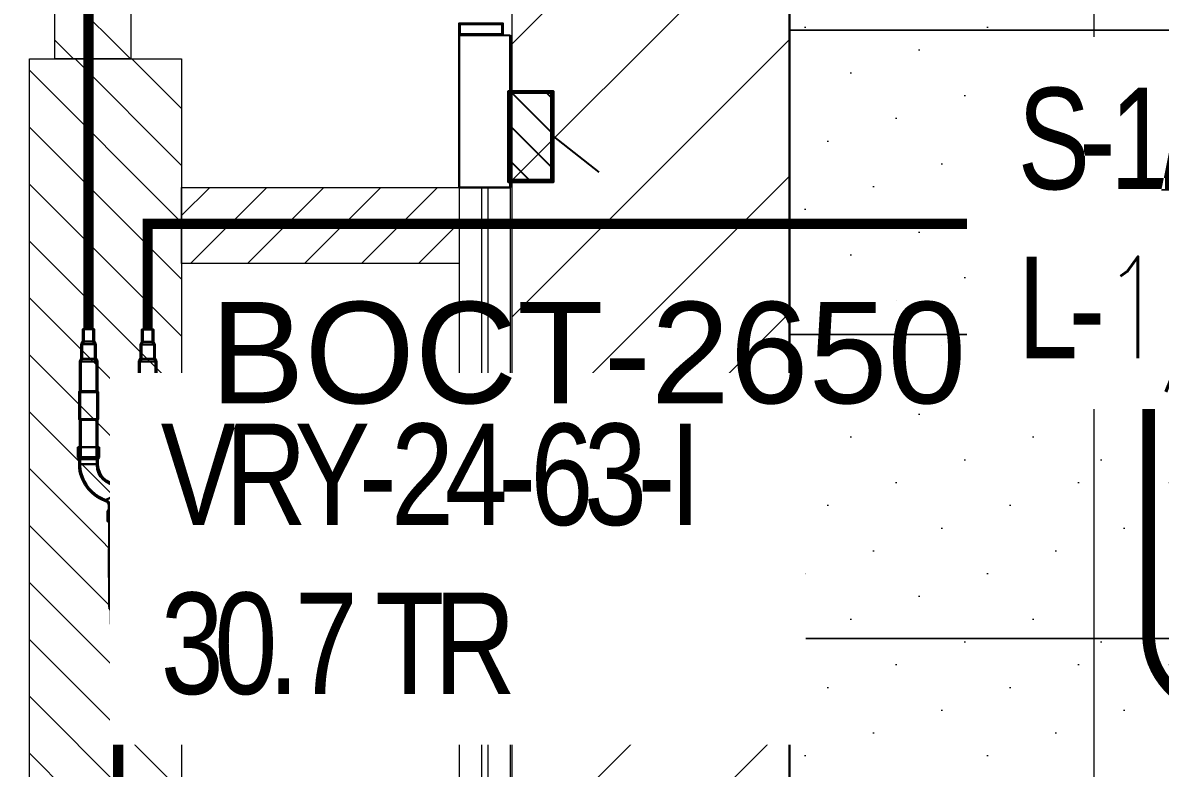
# Model space of a CAD drawing. Header units: millimetres. Extents: x 148480 to 578986, y 39883 to 155062.
# Drawn here: x 241733 to 243975, y 114114 to 115585 of the extents above; entities that cross this region are included whole.
import ezdxf

# ---------------------------------------------------------------- set-up
doc = ezdxf.new("R2010")
doc.units = ezdxf.units.MM
doc.linetypes.add('CONTINOUS', pattern=[0])
doc.linetypes.add('HIDDEN', pattern=[0.375, 0.25, -0.125])
for name, color, linetype, lineweight in [('A-GLAZ', 140, 'Continuous', 18), ('CB-AC CABLE TRAY', 213, 'Continuous', 15), ('I-PART-GYP', 6, 'Continuous', 30), ('P-PIPE-IDEN', 7, 'Continuous', 9), ('vrv text', 90, 'Continuous', 30)]:
    doc.layers.add(name, color=color, linetype=linetype, lineweight=lineweight)
for name, color, linetype in [('ceilings', 253, 'Continuous'), ('DNM JEB', 4, 'Continuous'), ('EL-SWITCH BOXWS', 30, 'Continuous'), ('Flooring', 44, 'Continuous'), ('Hatch 01_UC', 7, 'Continuous'), ('I - MODULAR', 44, 'Continuous'), ('Layer4', 6, 'Continuous'), ('M-HVAC VRV PIPE', 4, 'Continuous'), ('M-HVAC-ELEPTICAL DUCT', 6, 'Continuous'), ('M-HVAC-TEXT', 7, 'Continuous')]:
    doc.layers.add(name, color=color, linetype=linetype)
doc.styles.add('Arial_2', font='arial.ttf', dxfattribs={"height": 75})
doc.styles.add('romans', font='stylu.ttf', dxfattribs={"height": 125})
doc.styles.get("Standard").update_dxf_attribs({"font": 'arial.ttf'})

# ---------------------------------------------------------------- blocks, each defined once
blk = doc.blocks.new('GFC1')
at = {"layer": 'A-GLAZ', "color": 8, "linetype": 'CONTINOUS', "lineweight": 13, "ltscale": 0.5}
for p, q in [((315225.9, 116246.1, 0), (315225.9, 114182.9, 0)), ((315325.9, 116246.1, 0), (315325.9, 114182.9, 0))]:
    blk.add_line(p, q, dxfattribs=at)
at = {"layer": 'A-GLAZ', "color": 8, "lineweight": 13, "ltscale": 0.5}
blk.add_line((315225.9, 116246.1, 0), (315325.9, 116246.1, 0), dxfattribs=at)
at = {"layer": 'A-GLAZ', "color": 8}
for p, q in [((315269.9, 116246.1, 0), (315269.9, 114182.9, 0)), ((315281.9, 116246.1, 0), (315281.9, 114182.9, 0))]:
    blk.add_line(p, q, dxfattribs=at)
at = {"layer": 'DNM JEB', "color": 8, "linetype": 'Continuous'}
blk.add_line((315225.9, 116546.1), (315325.9, 116546.1), dxfattribs=at)
for points in [[(315225.9, 116546.1), (315225.9, 116569.9), (315311.6, 116569.9), (315311.6, 116546.1)], [(315227.8, 116548), (315227.8, 116568), (315309.7, 116568), (315309.7, 116548)]]:
    blk.add_lwpolyline(points, close=True, dxfattribs=at)
at = {"layer": 'Flooring', "color": 8, "linetype": 'HIDDEN', "ltscale": 1500}
blk.add_lwpolyline([(328672.2, 130068.3, 1.540604), (310717.1, 129143.3, 0.119203), (311634.4, 128071.9, -0.704413), (307490.1, 113767.5)], format="xyb", dxfattribs=at)
at = {"layer": 'I - MODULAR', "color": 8, "const_width": 25}
blk.add_lwpolyline([(319983.9, 115213.7), (316734.4, 115213.7, -0.414214), (316584.4, 115363.7), (316584.4, 116263.7, -0.414214), (316734.4, 116413.7), (319983.9, 116413.7, -0.414214), (320133.9, 116263.7), (320133.9, 115363.7, -0.414214)], format="xyb", close=True, dxfattribs=at)
at = {"layer": 'I-PART-GYP', "color": 8, "linetype": 'CONTINOUS'}
for points in [[(315225.9, 116546.1), (315225.9, 116246.1)], [(315325.9, 116246.1), (315325.9, 116546.1)], [(315225.9, 116246.1), (315325.9, 116246.1)]]:
    blk.add_lwpolyline(points, dxfattribs=at)
blk = doc.blocks.new('GRID')
at = {"layer": 'ceilings', "lineweight": 5}
h = blk.add_hatch(dxfattribs=at)
h.set_pattern_fill('DOTS', color=8, scale=80, angle=45)
h.paths.add_polyline_path([(56229.9, 61282.6), (56229.9, 61882.6), (56829.9, 61882.6), (56829.9, 61282.6)])
at = {"layer": 'ceilings', "color": 8, "lineweight": 5}
blk.add_lwpolyline([(56229.9, 61282.6), (56229.9, 61882.6), (56829.9, 61882.6), (56829.9, 61282.6)], close=True, dxfattribs=at)
blk = doc.blocks.new('celling')
at = {"layer": 'Hatch 01_UC', "linetype": 'Continuous', "lineweight": 0, "transparency": 33554597}
h = blk.add_hatch(dxfattribs=at)
h.set_pattern_fill('ANSI31', color=8, scale=60, angle=180)
h.set_pattern_definition([(225, (458174.37, 85859.37), (134.70384, -134.70384), [])])
h.paths.add_polyline_path([(325646.5, 61123.3), (325646.5, 64123.3), (331046.5, 64123.3), (331046.5, 61123.3)], flags=16)
h.paths.add_polyline_path([(325099, 64634.3), (325099, 60362.1), (331594, 60362.1), (331594, 64634.3)])
at = {"layer": 'ceilings', "color": 116, "linetype": 'Continuous', "true_color": 0x136734}
blk.add_lwpolyline([(331046.5, 64123.3), (325646.5, 64123.3), (325646.5, 61123.3), (331046.5, 61123.3)], close=True, dxfattribs=at)
at = {"layer": 'ceilings', "color": 8, "linetype": 'Continuous'}
blk.add_lwpolyline([(331046.5, 61123.3), (325646.5, 61123.3), (325646.5, 64123.3), (331046.5, 64123.3)], close=True, dxfattribs=at)
at = {"layer": 'Hatch 01_UC', "color": 8, "linetype": 'Continuous', "lineweight": 0}
blk.add_lwpolyline([(331594, 64634.3), (325099, 64634.3), (325099, 60362.1), (331594, 60362.1)], close=True, dxfattribs=at)
at = {"layer": 'ceilings', "color": 8, "linetype": 'Continuous', "rotation": 270}
blk.add_blockref('GRID', (264363.9, 120353.2), dxfattribs=at)
at = {"layer": 'ceilings', "color": 8, "linetype": 'Continuous', "xscale": -1, "rotation": 89.99999999999986}
blk.add_blockref('GRID', (388129.1, 120353.2), dxfattribs=at)
at = {"layer": 'ceilings', "rotation": 270}
for p in [(264363.9, 119753.2), (264363.9, 119153.2), (264363.9, 118553.2)]:
    blk.add_blockref('GRID', p, dxfattribs=at)
at = {"layer": 'ceilings', "xscale": -1, "rotation": 89.99999999999986}
for p in [(388129.1, 119753.2), (388129.1, 119153.2), (388129.1, 118553.2)]:
    blk.add_blockref('GRID', p, dxfattribs=at)
blk = doc.blocks.new('lsb')
at = {"layer": 'EL-SWITCH BOXWS', "extrusion": (0.000488338, 0.006137, 0.999981)}
h = blk.add_hatch(dxfattribs=at)
h.set_pattern_fill('ANSI31', color=8, scale=1.963905, angle=359.9998, style=0)
h.set_pattern_definition([(314.99982827, (-73506.04995, 20833.20643), (-0.17358683075, -0.1735857902), [])])
h.paths.add_polyline_path([(-179, 8.1), (-179, 202.2), (209.8, 202.2), (209.8, 8.1)])
h.paths.add_polyline_path([(-168.1, 16.1), (-168.1, 192), (200.7, 192), (200.7, 16.1)], flags=17)
at = {"layer": 'EL-SWITCH BOXWS'}
h = blk.add_hatch(dxfattribs=at)
h.set_pattern_fill('ANSI31', color=8, scale=38.4, angle=360, style=0)
h.set_pattern_definition([(135, (1791500.75, 34201.84), (74.331447, 74.331447), [])])
h.paths.add_polyline_path([(-179, 8.1), (-179, 202.2), (209.8, 202.2), (209.8, 8.1)])
at = {"layer": 'EL-SWITCH BOXWS', "color": 8}
for p, q in [((15.4, 202.2), (-136.8, 396.4)), ((-179, 202.2), (-179, 8.1)), ((209.8, 8.1), (209.8, 202.2)), ((-179, 8.1), (209.8, 8.1))]:
    blk.add_line(p, q, dxfattribs=at)
at = {"layer": 'EL-SWITCH BOXWS', "color": 8, "extrusion": (4.72941e-08, 0.012274, 0.999925)}
blk.add_line((-179, 202.2, -1.2), (209.8, 202.2, -1.2), dxfattribs=at)
at = {"layer": 'EL-SWITCH BOXWS', "color": 8, "extrusion": (0.000488338, 0.006137, 0.999981)}
for points, elevation in [([(-179, 202.2), (-179, 8.1), (209.8, 8.1), (209.8, 202.2)], 0), ([(-179, 8.1), (-179, 202.2), (209.8, 202.2), (209.8, 8.1)], 0), ([(-168.1, 16.1), (-168.1, 192), (200.7, 192), (200.7, 16.1)], 0.1)]:
    blk.add_lwpolyline(points, close=True, dxfattribs=dict(at, elevation=elevation))
blk = doc.blocks.new('*U123')
at = {"layer": 'CB-AC CABLE TRAY', "true_color": 0xa953a0}
h = blk.add_hatch(dxfattribs=at)
h.set_pattern_fill('ANSI31', color=215, scale=25)
h.set_pattern_definition([(45, (-903232.25, 1102908.81), (-56.1266008, 56.1266008), [])])
h.paths.add_polyline_path([(-88704.9, -150.4), (-88704.9, 149.6), (-87167.9, 149.6), (-87167.9, -150.4)])
at = {"layer": 'CB-AC CABLE TRAY', "color": 215, "true_color": 0xa953a0}
blk.add_lwpolyline([(-88704.9, -150.4), (-88704.9, 149.6), (-87167.9, 149.6), (-87167.9, -150.4)], close=True, dxfattribs=at)
blk = doc.blocks.new('*U136')
at = {"layer": 'CB-AC CABLE TRAY', "true_color": 0xa953a0}
h = blk.add_hatch(dxfattribs=at)
h.set_pattern_fill('ANSI31', color=215, scale=25)
h.set_pattern_definition([(45, (-904222.05, 1102758.81), (-56.1266008, 56.1266008), [])])
h.paths.add_polyline_path([(-88704.9, -150.4), (-88704.9, -0.4), (-88157.7, -0.4), (-88157.7, -150.4)])
at = {"layer": 'CB-AC CABLE TRAY', "color": 215, "true_color": 0xa953a0}
blk.add_lwpolyline([(-88704.9, -150.4), (-88704.9, -0.4), (-88157.7, -0.4), (-88157.7, -150.4)], close=True, dxfattribs=at)
blk = doc.blocks.new('*U124')
at = {"layer": 'CB-AC CABLE TRAY', "true_color": 0xa953a0}
h = blk.add_hatch(dxfattribs=at)
h.set_pattern_fill('ANSI31', color=215, scale=25)
h.set_pattern_definition([(45, (-901701.45, 1102758.81), (-56.1266008, 56.1266008), [])])
h.paths.add_polyline_path([(-88704.9, -150.4), (-88704.9, -0.4), (-85637.1, -0.4), (-85637.1, -150.4)])
at = {"layer": 'CB-AC CABLE TRAY', "color": 215, "true_color": 0xa953a0}
blk.add_lwpolyline([(-88704.9, -150.4), (-88704.9, -0.4), (-85637.1, -0.4), (-85637.1, -150.4)], close=True, dxfattribs=at)
blk = doc.blocks.new('zw$4E06')
at = {"layer": 'vrv text'}
for points in [[(-121.1, 47.1), (-125.2, 47.1, 0.219765), (-200.2, 8.6), (-201.3, 7.2), (-202.6, 5.5), (-203.7, 4), (-204.8, 2.4, 0.042815), (-212.3, -11.4), (-213.2, -13.1), (-214, -14.9), (-214.7, -16.9), (-215.5, -18.7), (-216, -20.6), (-216.2, -21.1), (-216.5, -21.9), (-216.8, -22.4), (-217.1, -23), (-217.3, -23.6), (-218.4, -25.2), (-218.7, -25.5), (-219.1, -26.1), (-219.7, -26.5), (-220.2, -27), (-220.4, -27.4), (-221, -27.8), (-221.5, -28.3), (-222.1, -28.5), (-222.4, -28.9), (-223, -29.2), (-223.6, -29.4)], [(-121.1, 50.2), (-123.4, 50.2, 0.309599), (-218.4, -17.7), (-219.1, -19.5)], [(-121.1, 3.6), (-124.1, 3.6, 0.392074), (-177.9, -51.8), (-178.1, -53.3), (-177.9, -54.6, 0.393328), (-124.1, -110.1), (-121.1, -110.1)], [(-121.1, 0.5), (-122.6, 0.5), (-123.9, 0.4, 0.390764), (-175, -51.8), (-175, -54.6, 0.390298), (-123.9, -107), (-121.1, -107)], [(-231.4, -31.6), (-231.1, -31.8, 0.021844), (-210.1, -47.1), (-199.6, -53.3), (-205.4, -43)], [(-205.4, -63.6), (-199.6, -53.3), (-210, -59.8, 0.03043), (-231.1, -74.8), (-231.4, -75)], [(-121.1, -153.7), (-123.2, -153.7, -0.308139), (-215.5, -87.9), (-216, -86), (-216.2, -85.3), (-216.5, -84.9), (-216.8, -84.2), (-217.1, -83.6), (-217.3, -83.1), (-217.7, -82.6), (-218, -82), (-218.4, -81.6), (-218.7, -81.1), (-219.1, -80.5), (-219.7, -80.2), (-220.2, -79.8), (-220.4, -79.2), (-221, -78.7), (-221.5, -78.5), (-222.1, -78.1), (-222.4, -77.6, 0.112916), (-230.1, -75.2), (-230.7, -75), (-231.4, -75)], [(-121.1, -156.8), (-123.4, -156.8, -0.307918), (-218.4, -89), (-219.1, -87.1), (-219.1, -86.6), (-219.3, -86), (-219.7, -85.7), (-219.9, -85.1), (-220.2, -84.8), (-220.2, -84.2), (-220.6, -83.8), (-221, -83.5), (-221.2, -82.9), (-221.5, -82.7), (-221.9, -82.2), (-222.3, -81.8), (-222.6, -81.6), (-223, -81.3), (-223.3, -80.9), (-223.7, -80.7), (-224.3, -80.3), (-224.6, -80), (-225.2, -79.8), (-225.4, -79.6), (-225.9, -79.4), (-226.5, -79.2), (-226.8, -79), (-227.4, -78.7), (-228.5, -78.7), (-228.9, -78.5), (-229.4, -78.3), (-230.4, -78.3), (-230.9, -78.1), (-231.4, -78.1)]]:
    blk.add_lwpolyline(points, format="xyb", dxfattribs=at)
for points in [[(-178.9, 28.9), (-181.1, 31.2)], [(-173, 32.5), (-175.2, 34.8)], [(-167.1, 36), (-169.3, 38.2)], [(-160.7, 38.8), (-163.1, 41.3)], [(-153.9, 41.7), (-156.3, 43.9)], [(-146.7, 43.7), (-149.1, 46.3)], [(-139, 45.4), (-141.6, 48.1)], [(-130.5, 46.5), (-133.4, 49.4)], [(-121.7, 47.1), (-124.8, 50.2)], [(-76.5, 50.2), (-76.5, 53.3), (-103.7, 53.3), (-109, 50.2), (-121.1, 50.2)], [(-102.8, 50.2), (-108.1, 47.1), (-121.1, 47.1)], [(-121.1, 3.5), (-121.1, 47.1)], [(-112.1, 47.1), (-115.3, 50.2)], [(-108.1, 3.5), (-108.1, 47.1)], [(-104.8, 49.1), (-107, 51.3)], [(-103, 1.7), (-103, 48.5)], [(-102.8, 50.2), (-102.8, 39.7)], [(-76.5, 0.4), (-76.5, 50.2), (-102.8, 50.2), (-102.8, 0.4)], [(-102.8, 47.2), (-102.8, 0.2)], [(-102.8, 45.4), (-102.8, 2.7)], [(-102.6, 48.4), (-5, 48.4), (-2.6, 50), (0, 50)], [(-102.6, 1.5), (-102.6, 48.4)], [(0.2, 47.2), (-1.8, 47.2), (-4.2, 45.9), (-102.6, 45.9)], [(-4.2, 45.9), (-4.2, 4.2), (-102.6, 4.2)], [(-96.5, 50.2), (-99.6, 53.3)], [(-87.1, 50.2), (-90.3, 53.3)], [(-77.8, 50.2), (-80.9, 53.3)], [(-76.5, 50.2), (-76.5, 39.7)], [(-25.5, 45.9), (-33.3, 45.9)], [(-1.8, 47.2), (-1.8, 2.7), (0, 2.7)], [(151.5, 48.4), (72.8, 48.4), (70.2, 50), (-0.9, 50)], [(0, 47.2), (69.7, 47.2), (71.9, 45.9), (150.7, 45.9), (157.9, 41.6), (196.1, 41.6), (203.3, 37.7), (203.3, 12.7), (196.1, 8.5), (157.9, 8.5), (150.7, 4.2), (71.9, 4.2), (69.7, 2.7)], [(69.7, 47.2), (69.7, 2.7)], [(70.2, 0), (72.8, 1.5), (151.5, 1.5), (158.7, 5.7), (196.1, 5.7), (203.3, 9.9), (235.9, 9.9), (235.9, 40.3), (203.3, 40.3), (196.1, 44.3)], [(71.9, 45.9), (71.9, 4.2)], [(93.4, 45.9), (101.1, 45.9)], [(150.7, 45.9), (150.7, 4.2)], [(158.7, 44.3), (151.5, 48.4)], [(157.9, 41.6), (157.9, 8.5)], [(196.1, 44.3), (158.7, 44.3)], [(196.1, 41.6), (196.1, 8.5)], [(203.3, 37.7), (235.9, 37.7)], [(-206.3, -0.2), (-208.7, 2)], [(-202.4, 5.5), (-204.6, 7.7)], [(-198.3, 10.7), (-200.6, 13.1)], [(-193.9, 15.8), (-196, 17.8)], [(-189.2, 20.4), (-191.4, 22.8)], [(-184, 24.8), (-186.4, 27.2)], [(-130.5, -0.5), (-133.3, 2.2)], [(-122.1, 0.4), (-125, 3.5)], [(-121.1, 3.5), (-108.1, 3.5), (-102.8, 0.4), (-76.5, 0.4), (-76.5, -2.8), (-103.7, -2.8), (-109, 0.4), (-121.1, 0.4)], [(-112.7, 0.4), (-115.8, 3.5)], [(-100, -2.8), (-103.9, 0.9)], [(0, 0), (-2.6, 0), (-5, 1.5), (-102.6, 1.5)], [(-90.8, -2.8), (-93.9, 0.4)], [(-81.2, -2.8), (-84.4, 0.4)], [(-25.5, 4.2), (-33.3, 4.2)], [(-4.2, 4.2), (-1.8, 2.7)], [(69.7, 2.7), (-0.7, 2.7)], [(0, 0), (70.2, 0)], [(93.4, 4.2), (101.1, 4.2)], [(203.3, 12.7), (235.9, 12.7)], [(-507.9, -34), (-500.8, -29.8)], [(-500.8, -29.8), (-422.1, -29.8)], [(-422.1, -29.8), (-419.5, -28.3)], [(-419.5, -28.3), (-348.4, -28.3)], [(-246.7, -29.8), (-344.3, -29.8), (-346.9, -28.3), (-349.3, -28.3)], [(-240.6, -28.5), (-246.2, -25.2), (-273.2, -25.2), (-273.2, -28.5), (-246.9, -28.5), (-241.6, -31.6)], [(-272.1, -28.5), (-273.2, -27.4)], [(-273.2, -28.5), (-273.2, -41)], [(-273.2, -78.1), (-273.2, -28.5)], [(-262.7, -28.5), (-265.8, -25.2)], [(-253.1, -28.5), (-256.4, -25.2)], [(-240.8, -31.6), (-247.1, -25.2)], [(-246.9, -75.6), (-246.9, -28.3), (-246.9, -75.6)], [(-246.9, -28.5), (-246.9, -41)], [(-246.9, -78.1), (-246.9, -28.5)], [(-246.7, -76.7), (-246.7, -29.8)], [(-246.7, -76.8), (-246.7, -29.8)], [(-240.6, -28.5), (-231.4, -28.5)], [(-231.3, -31.6), (-234.4, -28.5)], [(-231.4, -28.5), (-229.8, -28.5), (-229.4, -28.3), (-228.9, -28.3), (-228.5, -28.1), (-227.8, -27.9), (-227.4, -27.8), (-226.8, -27.6), (-226.5, -27.4), (-225.9, -27.4), (-225.4, -27), (-225.2, -26.8), (-224.6, -26.5), (-224.3, -26.3), (-223.7, -26.1), (-223, -25.4), (-222.6, -25.2), (-222.3, -24.6), (-221.9, -24.3), (-221.5, -24.1), (-221.2, -23.6), (-221, -23.2), (-220.6, -22.8), (-220.2, -22.3), (-220.2, -22.1), (-219.9, -21.5), (-219.7, -21.1), (-219.3, -20.6), (-219.1, -20), (-219.1, -19.7)], [(-223.9, -29.6), (-226.1, -27.4)], [(-218.6, -25.4), (-221, -23.2)], [(-215.5, -19), (-218, -16.8)], [(-216, -21), (-216, -20.6)], [(-212.9, -12.5), (-215.1, -10.1)], [(-209.7, -6.3), (-211.9, -3.9)], [(-168.8, -28.3), (-171, -25.9)], [(-165.1, -22.4), (-167.5, -20.2)], [(-160.9, -17.3), (-163.3, -15.1)], [(-156.3, -12.7), (-158.3, -10.5)], [(-150.7, -8.5), (-153.1, -6.3)], [(-144.7, -5.1), (-147.1, -2.8)], [(-138.3, -2.4), (-140.6, 0)], [(-500.2, -74.1), (-500.2, -32.3), (-507.4, -36.8), (-545.4, -36.8), (-545.4, -34)], [(-545.4, -34), (-507.9, -34)], [(-545.4, -36.8), (-545.4, -69.9)], [(-507.4, -36.8), (-507.4, -69.9)], [(-349.3, -31.1), (-419, -31.1), (-421.4, -32.3), (-500.2, -32.3)], [(-442.7, -32.3), (-450.4, -32.3)], [(-421.4, -32.3), (-421.4, -74.1), (-419, -75.6)], [(-419, -31.1), (-419, -75.6), (-348.5, -75.6)], [(-349.5, -31.1), (-347.5, -31.1), (-345.2, -32.3), (-246.7, -32.3)], [(-347.5, -31.1), (-347.5, -75.6), (-349.3, -75.6)], [(-345.2, -32.3), (-345.2, -74.1), (-246.7, -74.1)], [(-323.7, -32.3), (-316, -32.3)], [(-241.6, -75), (-241.6, -31.6)], [(-241.6, -31.6), (-231.4, -31.6)], [(-228.9, -31.4), (-229.6, -31.6), (-231.4, -31.6)], [(-174.5, -60.1), (-177.9, -56.6)], [(-174.8, -50.4), (-177.6, -47.6)], [(-173.7, -42.1), (-176.3, -39.5)], [(-171.7, -34.8), (-174.1, -32.3)], [(-545.4, -69.9), (-507.4, -69.9), (-500.2, -74.1), (-421.4, -74.1)], [(-545.4, -72.6), (-545.4, -69.9)], [(-507.9, -72.6), (-545.4, -72.6)], [(-500.8, -76.8), (-507.9, -72.6)], [(-422.1, -76.8), (-500.8, -76.8)], [(-442.7, -74.1), (-450.4, -74.1)], [(-419.5, -78.1), (-422.1, -76.8)], [(-349.3, -78.1), (-419.5, -78.1)], [(-349.3, -78.1), (-346.9, -78.1)], [(-345.2, -74.1), (-347.5, -75.6)], [(-346.9, -78.1), (-344.3, -76.8)], [(-344.3, -76.8), (-246.7, -76.8)], [(-323.7, -74.1), (-316, -74.1)], [(-231.4, -75), (-241.6, -75), (-246.9, -78.1), (-273.2, -78.1), (-273.2, -81.4), (-246.2, -81.4), (-240.6, -78.1), (-231.4, -78.1)], [(-266.4, -81.4), (-269.3, -78.1)], [(-256.8, -81.4), (-259.9, -78.1)], [(-247.4, -81.4), (-250.6, -78.1)], [(-241, -78.5), (-243.2, -76.1)], [(-231.6, -78.1), (-235, -75)], [(-217.3, -83.3), (-223.3, -77.2)], [(-216, -86), (-216, -85.8)], [(-171.1, -73), (-176.1, -68)], [(-153.1, -100.4), (-168, -85.3)], [(-210, -99.8), (-216.5, -93.4)], [(-183.3, -136.2), (-204.1, -115.4)], [(-124.7, -110.1), (-127.9, -106.6)], [(-76.5, -107), (-76.5, -103.9), (-103.7, -103.9), (-109, -107), (-121.1, -107)], [(-121.1, -153.7), (-121.1, -110.1), (-108.1, -110.1), (-102.8, -107), (-76.5, -107)], [(-115.1, -110.1), (-118.2, -107)], [(-106.6, -109.2), (-109, -107)], [(-108.1, -153.7), (-108.1, -110.1)], [(-103, -108.1), (-5.3, -108.1), (-2.9, -106.4), (-0.4, -106.4)], [(-103, -155), (-103, -108.1)], [(-0.2, -109.4), (-2.2, -109.4), (-4.6, -110.5), (-103, -110.5)], [(-4.6, -110.5), (-4.6, -152.4), (-103, -152.4)], [(-102.8, -107), (-102.8, -118.2)], [(-102.8, -156.8), (-102.8, -107)], [(-102.8, -156.8), (-102.8, -109.9)], [(-99.4, -107), (-102.4, -103.9)], [(-90.1, -107), (-93.2, -103.9)], [(-80.5, -107), (-83.6, -103.9)], [(-76.5, -107), (-76.5, -118.2)], [(-76.5, -156.8), (-76.5, -107)], [(-26.1, -110.5), (-33.6, -110.5)], [(-2.2, -153.7), (-2.2, -109.4)], [(151.1, -108.1), (72.4, -108.1), (69.8, -106.4), (-1.3, -106.4)], [(-0.4, -109.4), (69.3, -109.4), (71.5, -110.5), (150.4, -110.5)], [(69.3, -109.4), (69.3, -153.7)], [(71.5, -110.5), (71.5, -152.4)], [(93, -110.5), (100.7, -110.5)], [(150.4, -110.5), (150.4, -152.4)], [(150.4, -110.5), (157.5, -114.9), (195.8, -114.9), (202.9, -118.9), (202.9, -143.9), (195.8, -148.2)], [(158.3, -112.1), (151.1, -108.1)], [(157.5, -114.9), (157.5, -148.2)], [(195.8, -112.1), (158.3, -112.1)], [(195.8, -112.1), (202.9, -116.2), (235.3, -116.2), (235.3, -146.5), (202.9, -146.5), (195.8, -150.7)], [(195.8, -114.9), (195.8, -148.2)], [(202.9, -118.9), (235.3, -118.9)], [(-161.2, -148.9), (-167.7, -142.3)], [(-146.9, -153.5), (-151.5, -148.9)], [(195.8, -148.2), (157.5, -148.2), (150.4, -152.4), (71.5, -152.4), (69.3, -153.7)], [(202.9, -143.9), (235.3, -143.9)], [(-135.3, -155.9), (-139, -152)], [(-124.8, -156.8), (-128.1, -153.3)], [(-109, -156.8), (-103.7, -159.9), (-76.5, -159.9), (-76.5, -156.8), (-102.8, -156.8), (-108.1, -153.7), (-121.1, -153.7)], [(-121.1, -156.8), (-109, -156.8)], [(-115.4, -156.8), (-118.4, -153.7)], [(-102.8, -159.9), (-109.2, -153.7)], [(-5.3, -155), (-103, -155)], [(-93.4, -159.9), (-96.5, -156.8)], [(-84, -159.9), (-87.1, -156.8)], [(-76.5, -158.1), (-77.8, -156.8)], [(-26.1, -152.4), (-33.6, -152.4)], [(-2.9, -156.5), (-5.3, -155)], [(-4.6, -152.4), (-2.2, -153.7), (-0.4, -153.7)], [(-0.4, -156.5), (-2.9, -156.5)], [(69.3, -153.7), (-1.1, -153.7)], [(-0.4, -156.5), (69.8, -156.5)], [(69.8, -156.5), (72.4, -155)], [(72.4, -155), (151.1, -155), (158.3, -150.7), (195.8, -150.7)], [(93, -152.4), (100.7, -152.4)]]:
    blk.add_lwpolyline(points, dxfattribs=at)
for points in [[(-223.6, -29.4), (-225.2, -30.8), (-226.7, -30.6), (-228.9, -31.4)], [(-205.4, -43), (-209.5, -36), (-212.2, -28.2), (-216, -21)], [(-216, -85.8), (-212.5, -78.4), (-209.1, -70.9), (-205.4, -63.6)]]:
    blk.add_open_spline(points, degree=3, dxfattribs=at)

msp = doc.modelspace()

# ---------------------------------------------------------------- block references
at = {"layer": 'Layer4', "linetype": 'Continuous', "rotation": 360}
msp.add_blockref('GFC1', (-72632.4, -986), dxfattribs=at)

# ---------------------------------------------------------------- next in the draw order: linework, layer by layer
at = {"layer": 'M-HVAC VRV PIPE', "color": 150, "linetype": 'Continuous', "const_width": 20}
for points in [[(241862.9, 114980.2), (241862.9, 118509.4), (248006, 118509.4)], [(241979.4, 114979.7), (241979.4, 115188.1), (246338.6, 115188.1), (246338.6, 114971.5)], [(235670.5, 112502.7), (236110.9, 112502.7), (236110.9, 113896.6), (241921.3, 113896.6), (241921.3, 114398.3)]]:
    msp.add_lwpolyline(points, dxfattribs=at)

# ---------------------------------------------------------------- next in the draw order: block references
at = {"layer": 'CB-AC CABLE TRAY', "color": 4, "linetype": 'HIDDEN'}
for name, p, rotation in [('*U124', (241796.3, 204218.3), 89.99971984369127), ('*U123', (241896.3, 202681.3), 89.99971984369127), ('*U136', (330751.2, 115259.8), 359.9997198436912)]:
    msp.add_blockref(name, p, dxfattribs=dict(at, rotation=rotation))
at = {"layer": 'EL-SWITCH BOXWS', "color": 30, "true_color": 0xf8991e, "extrusion": (-0.006137, -0.000488356, 0.999981), "xscale": -0.4610813856124993, "yscale": 0.4610813856125339, "zscale": 0.4610813856125128, "rotation": 269.9996410070697}
msp.add_blockref('lsb', (242681.5, 115352.4, -1545.8), dxfattribs=at)
at = {"layer": 'Hatch 01_UC', "color": 252, "linetype": 'Continuous', "true_color": 0x939598, "rotation": 360}
msp.add_blockref('celling', (-82402.2, 52046.6), dxfattribs=at)
at = {"layer": 'vrv text', "xscale": 0.7447286262668819, "yscale": 0.7447286262668819, "zscale": 0.7447286262668819, "rotation": 89.99999999999999}
msp.add_blockref('zw$4E06', (241881.6, 114804.5), dxfattribs=at)

# ---------------------------------------------------------------- next in the draw order: texts
at = {"layer": 'M-HVAC-ELEPTICAL DUCT', "insert": (242102.2, 115034.2, 1198.1), "char_height": 200, "attachment_point": 1}
msp.add_mtext('BOCT-2650', dxfattribs=at)

# ---------------------------------------------------------------- next in the draw order: texts
at = {"layer": 'M-HVAC-TEXT', "insert": (244948.3, 114856.5), "char_height": 200, "width": 1254.3, "attachment_point": 9, "style": 'romans', "bg_fill": 2}
msp.add_mtext('\\pxql;{\\fStylus BT|b0|i0|c0|p34;\\W0.8;\\T0.8;\\C150;S-1/2-5RMT\\P\\pt0.5;L-\\Fromans.shx|c1;1/4-5RMT}', dxfattribs=at)
at = {"layer": 'P-PIPE-IDEN', "insert": (242005.1, 114794.1), "char_height": 200, "width": 1170.828, "attachment_point": 1, "style": 'Arial_2', "bg_fill": 2}
msp.add_mtext('{\\W0.8;\\T0.8;\\C1;VRY-24-63-I\\P30.7 TR}', dxfattribs=at)

doc.saveas('drawing.dxf')
